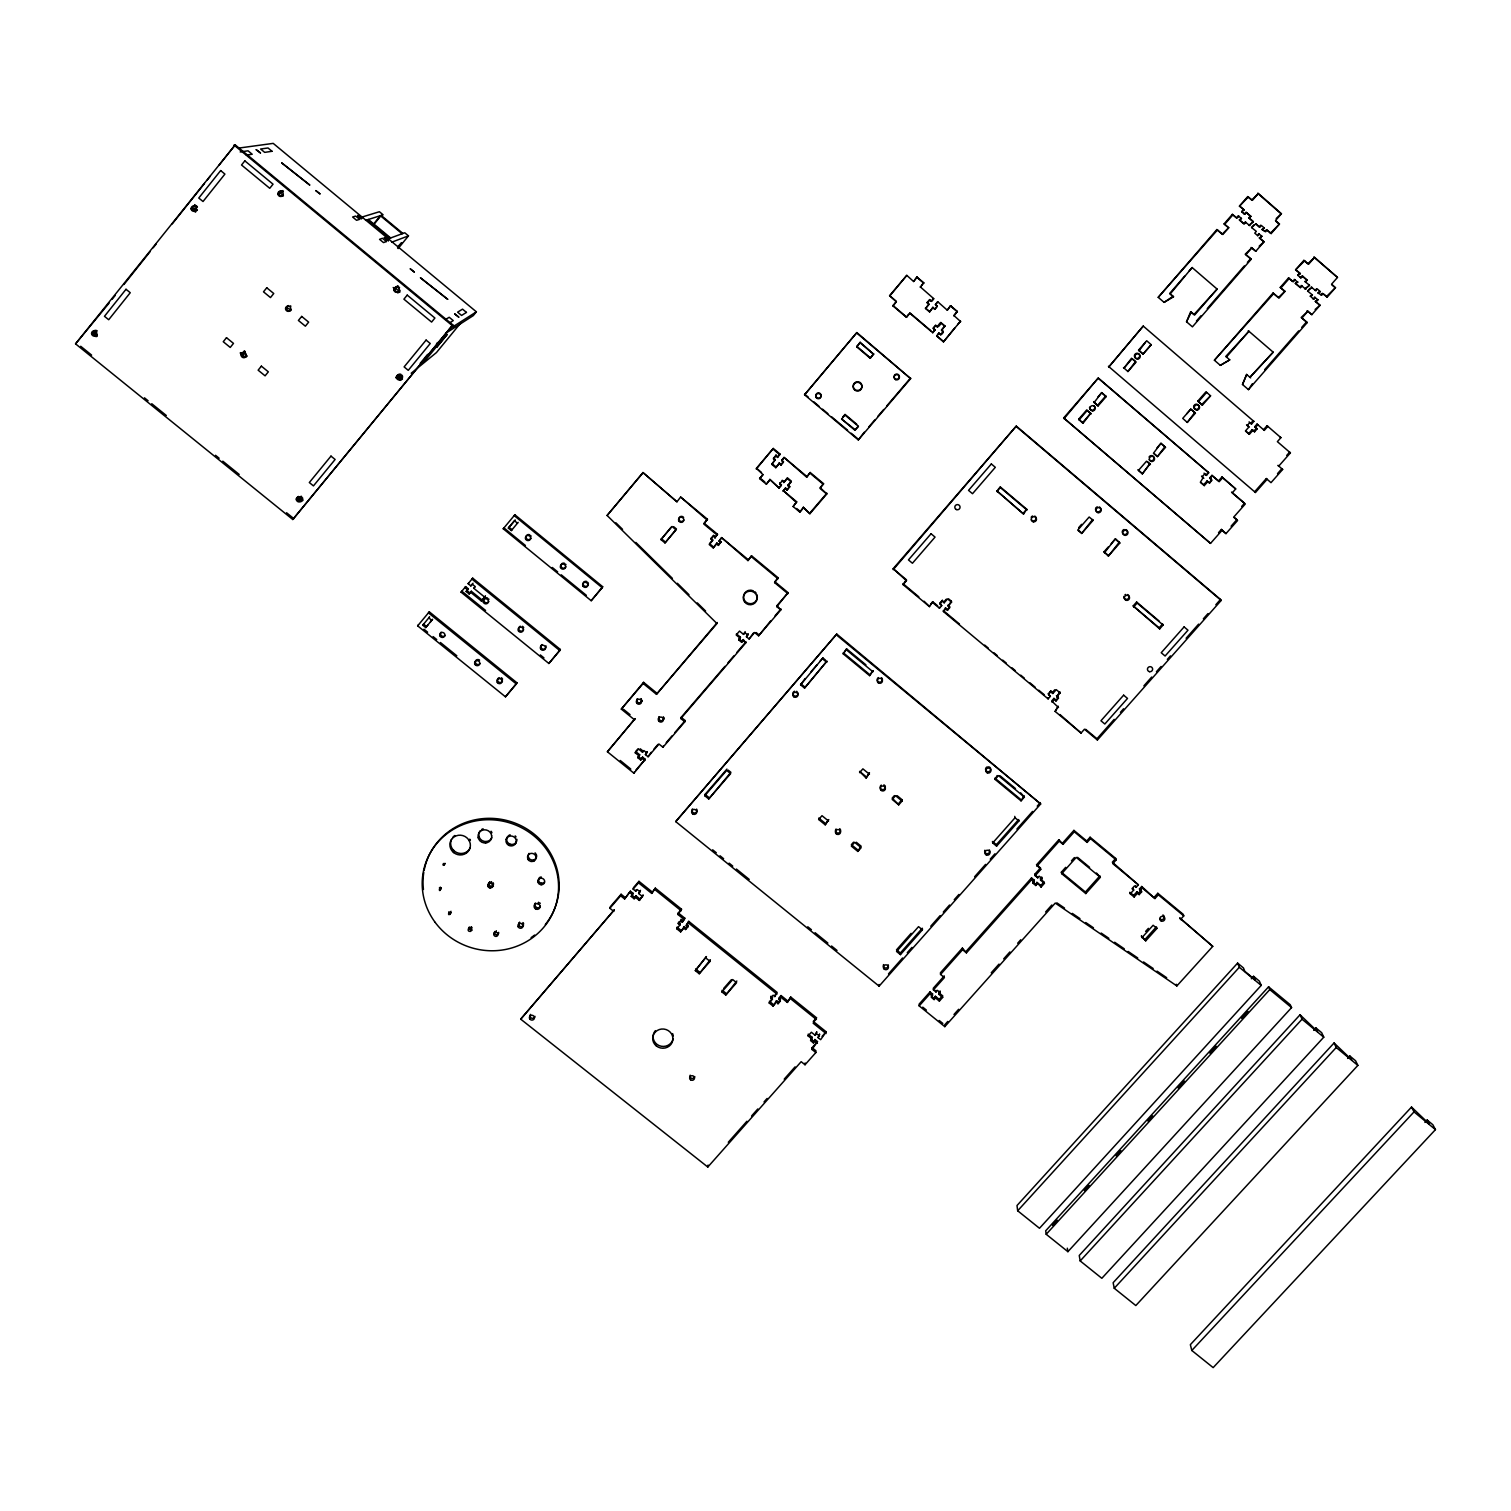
<?xml version="1.0" encoding="UTF-8"?>
<svg xmlns="http://www.w3.org/2000/svg" width="1511" height="1511" viewBox="0 0 1511 1511"><rect width="100%" height="100%" fill="white"/><g stroke="black" fill="none" stroke-linecap="round" stroke-linejoin="round"><path stroke-width="1.5" d="M866.105 778.033L869.429 772.914L866.105 778.033L859.57 771.365L866.105 776.73M857.851 851.43L861.157 847.671L854.659 842.345L851.354 846.122L857.851 851.43L860.08 847.482M488.752 883.01C487.109 889.62 498.989 883.236 490.017 887.977C483.879 885.692 494.324 878.231 488.072 884.502M490.131 883.104L492.473 884.162L492.737 886.598M858.305 439.928L910.642 378.619L856.85 332.571L804.551 394.787L858.305 439.928L864.292 432.222M858.399 426.329L855.018 429.634L841.589 419.038L854.999 430.314L858.399 426.329L844.989 415.053L841.589 419.038M856.737 346.869L860.175 342.298L873.622 354.216L870.204 358.258L856.737 346.869L860.175 342.298M869.599 675.644L872.942 670.657L869.599 675.644L843.214 653.829L846.613 648.861L865.916 664.84M843.214 653.829L846.613 648.861M804.551 394.787L856.85 332.571M818.074 1037.623L819.566 1034.261L818.074 1037.623L820.643 1039.681L826.158 1031.805L813.277 1021.455L816.526 1017.791L790.744 997.052L787.344 1002.435L780.866 997.222L781.036 995.541L787.495 1000.735M520.709 1019.151L614.297 909.868L520.709 1019.151L707.809 1167.04L801.17 1061.685L805.023 1064.764L815.846 1052.563L815.94 1050.768L812.087 1047.69L817.489 1041.589L814.92 1039.511L813.409 1042.873L810.576 1040.607L812.087 1037.245L808.234 1034.147L808.121 1035.904L811.993 1039.02M815.241 1035.337L816.733 1031.994L815.241 1035.337L811.369 1032.24L808.121 1035.904M825.233 824.817L828.614 819.642L825.233 824.817L818.698 819.491L818.792 818.093L825.327 823.419M815.846 1052.563L811.993 1049.465L817.489 1041.589M813.409 1042.873L814.92 1039.511M826.083 1033.562L813.182 1023.211L816.526 1017.791M675.719 821.606L836.754 634.072L1040.682 803.965L879.1 986.154L675.719 821.606L836.754 634.072M811.993 1049.465L812.087 1047.69M805.023 1064.764L805.136 1062.97M804.551 688.072L826.857 661.232L804.551 688.072L800.584 684.823L805.155 678.515M800.584 684.823L822.909 657.965L825.535 660.156M787.344 1002.435L790.744 997.052M778.165 1002.039L776.484 1000.698L777.995 1003.757L780.545 999.338M809.896 513.74L803.342 507.337L809.896 513.74L826.763 494.003L820.171 487.6L823.552 483.652L810.179 472.49L806.685 477.212L784.039 457.417L806.798 476.437M777.995 1003.757L780.375 1001.037L778.864 997.997L781.036 995.541M776.314 1002.397L773.065 1006.08L769.175 1002.964L772.423 999.281L770.742 997.921L773.122 995.22L774.822 996.561L777.145 992.425L688.752 921.351L686.258 925.412L687.958 926.772L685.578 929.511L683.879 928.151L684.219 926.564L685.918 927.943L685.578 929.511M774.822 996.561L774.992 994.88M773.065 1006.08L776.484 1000.698M772.423 999.281L770.931 996.221L770.742 997.921M826.763 494.003L820.076 488.412L823.552 483.652M769.175 1002.964L772.612 997.581M806.685 477.212L810.179 472.49M707.809 1167.04L708.092 1165.057M785.531 487.977L787.118 490.244L785.531 487.977L783.284 490.622L796.656 501.765L793.143 506.544L799.848 512.116L803.342 507.337M746.434 636.773L748.096 634.034L746.434 636.773L749.097 638.964L754.631 632.505L758.598 635.791L780.79 609.934L776.805 606.648L788.081 592.671L774.822 581.697L778.146 577.806L751.534 555.765L747.983 560.6L721.521 537.576L748.209 559.674M726.054 993.331L722.164 990.215L721.88 991.896L725.79 995.012L736.839 981.017M439.474 887.599L439.814 888.959M445.046 863.536C440.532 863.518 445.499 866.955 443.573 863.48M440.098 888.808C439.097 892.151 438.7 888.544 441.25 887.675M780.79 609.934L776.975 605.628L788.081 592.671M471.451 930.379C471.413 925.336 465.048 931.192 470.223 931.475C475.663 927.943 467.315 931.588 469.373 927.093M793.143 506.544L796.656 501.765M776.805 606.648L776.975 605.628M787.93 593.672L774.633 582.66L778.146 577.806M699.234 973.745L710.038 961.374L710.321 959.749L699.234 973.745L695.324 970.61L706.411 956.614L695.324 970.61M774.633 582.66L774.822 581.697M787.118 490.244L789.724 486.542L787.986 485.088L791.348 481.14L787.344 477.778L783.812 482.519L782.226 480.29L783.982 481.745M789.592 487.335L787.986 485.088M758.598 635.791L770.629 620.964M796.524 502.596L783.284 490.622M781.338 485.428L779.77 483.18L781.338 485.428L779.09 488.072L769.892 479.459L779.09 488.072M749.097 638.964L753.46 633.071M686.258 925.412L688.752 921.351M687.958 926.772L688.298 925.204L685.918 927.943M645.424 754.593L647.256 751.666L645.424 754.593L648.087 756.747L658.985 744.035L662.951 747.265L684.823 721.786L680.838 718.537L745.773 642.836L743.336 639.587L741.674 642.326L738.747 639.927L740.428 637.189L736.443 633.902M780.904 465.18L779.317 462.97L780.904 465.18L783.378 462.272L781.791 460.062L784.039 457.417M682.33 922.258L682.67 920.69L680.97 919.33L680.63 920.898L682.33 922.258L684.823 918.197L678.288 912.946L681.537 909.225L655.321 888.147L651.694 893.398L638.53 882.821L638.945 881.329L652.091 891.887M726.923 769.099L705.07 794.408L704.768 795.749L708.735 798.96L730.89 772.31L728.245 770.176M741.674 642.326L743.336 639.587M680.97 930.285L677.06 927.15L676.701 928.717L680.63 931.871L684.219 926.564M679.95 924.996L680.29 923.429L678.59 922.05L678.25 923.618L679.95 924.996L676.701 928.717M738.747 639.927L740.201 638.246L736.197 634.96L739.521 631.088L743.506 634.374L745.169 631.636M783.378 462.272L781.791 460.062M684.502 919.765L677.948 914.495L681.537 909.225M677.948 914.495L678.288 912.946M740.201 638.246L740.428 637.189M777.598 457.436L776.012 455.245L777.598 457.436L780.016 454.055L773.292 448.446L756.463 468.278L762.979 474.643L759.617 478.609L766.341 484.2L769.703 480.234M776.012 455.245L773.556 458.154L775.294 459.608L771.743 464.33L775.785 467.692L779.317 462.97M771.743 464.33L775.294 459.608M747.983 560.6L751.534 555.765M775.124 460.345L773.556 458.154M766.341 484.2L769.892 479.459M756.255 469.033L773.292 448.446M762.979 474.643L759.617 478.609M651.694 893.398L655.321 888.147M639.361 900.424L643.025 895.173L639.361 900.424L635.413 897.27L635.848 895.74L639.776 898.894M642.609 896.684L638.662 893.511L640.475 890.376M684.823 721.786L685.163 720.577L681.178 717.328L724.902 666.37M625.044 897.421L621.097 894.248L620.643 895.777L624.61 898.951L630.427 891.188L633.052 893.303L631.22 896.439L634.129 898.762L635.848 895.74M638.945 881.329L633.562 887.561L633.128 889.072L635.772 891.188L636.188 889.677M631.22 896.439L633.052 893.303M680.838 718.537L681.178 717.328M624.61 898.951L630.427 891.188M662.951 747.265L663.329 746M613.825 911.416L609.877 908.262L610.35 906.713L621.097 894.248M718.329 545.395L721.049 541.618L718.329 545.395L716.856 543.053L718.594 544.489M720.766 542.525L719.028 541.089L721.521 537.576M648.087 756.747L651.203 752.289M607.403 751.76L635.054 718.688L607.403 751.76L633.94 773.235L645.216 759.277L642.572 757.124L640.74 760.052L637.831 757.691L639.663 754.763L635.697 751.553L637.869 749.003M713.551 535.423L715.005 537.765L713.551 535.423L711.114 538.313L712.569 540.636L709.226 544.564L713.249 547.889L716.856 543.053M715.005 537.765L717.517 534.252L704.126 523.184L707.469 519.255L680.63 497.043L676.947 501.803L642.987 472.565L676.947 501.803M640.74 760.052L642.572 757.124M637.831 757.691L639.247 756.048L635.262 752.818L638.53 749.003L642.515 752.232L642.93 750.967L640.286 748.814M639.247 756.048L639.663 754.763M712.569 540.636L711.114 538.313M633.94 773.235L634.356 771.932M656.869 693.171L643.573 682.33L643.157 683.482L656.473 694.323L717.253 622.494M635.262 752.818L635.697 751.553M717.234 535.14L703.824 524.053L707.469 519.255M534.46 905.108L534.214 905.807A2.984 2.852 13.8 0 0 535.121 908.545L535.763 908.999A2.984 2.852 13.8 0 0 539.767 907.828L540.031 907.148A2.984 2.852 13.8 0 0 538.483 903.956L537.746 903.691A2.984 2.852 13.8 0 0 534.46 905.108L535.026 903.729M634.62 719.916L621.304 709.093L643.573 682.33M535.574 908.866L536.178 907.318M537.954 903.767L538.558 902.237M541.165 884.709L541.769 883.217M522.353 924.165L522.995 922.598A2.55 2.436 14 0 1 523.618 923.731M540.466 878.288L541.07 876.796M518.273 926.942L518.915 925.355M537.859 881.744L538.464 880.252M519.029 923.825L519.652 922.258M1260.098 238.266L1261.874 236.226L1259.362 237.926L1264.084 241.741L1255.811 251.26L1251.826 247.804L1245.914 254.604L1251.221 259.212L1192.425 326.848L1186.532 321.786L1190.668 311.7L1194.597 315.043L1217.129 289.092L1192.122 267.541L1189.119 271.017M1191.291 312.173L1186.532 321.786M1242.495 384.493L1246.651 374.482L1242.495 384.493L1248.445 389.63L1307.223 322.561L1301.972 317.99L1307.884 311.247L1311.831 314.666L1320.104 305.222L1315.307 301.331L1317.932 299.764L1316.157 301.784M533.78 861.1L534.403 859.627M671.035 527.282L660.968 539.597L664.991 542.921L676.437 528.963L673.755 526.753M528.302 859.816L528.926 858.361M497.931 933.949L498.611 932.363M495.665 932.344A2.134 2.021 14.6 0 1 497.837 935.233A2.134 2.021 14.6 0 1 494.173 935.536A2.134 2.021 14.6 0 1 495.665 932.344L496.345 930.757M528.85 854.452L529.058 853.375A4.269 4.099 15.1 0 0 533.912 859.872L534.875 859.381A4.269 4.099 15.1 0 0 536.348 854.622M493.795 934.27L494.475 932.684M680.63 497.043L707.167 520.105M515.459 843.61L516.12 842.175M491.906 887.58L492.605 886.069M492.945 885.352L493.625 883.841M490.678 887.996L491.377 886.504M492.473 884.162L493.153 882.651M470.488 928.415L471.224 926.847M489.375 887.788L490.055 886.277M491.434 883.331L491.491 881.631M509.056 845.404L509.717 843.969M487.864 885.767L488.563 884.256M488.903 883.538L489.583 882.027M468.353 929.001L469.09 927.414M488.336 886.957L489.035 885.446M506.242 839.455L506.903 838.038M450.089 914.438C449.334 908.47 446.633 918.688 451.052 912.644M485.617 842.987L486.315 841.551M450.221 912.833L450.977 911.284M478.288 837.793L479.006 836.376M602.19 587.703L602.681 586.721L514.873 514.779L503.239 528.774L591.198 600.717L602.19 587.703L514.212 515.629L514.873 514.779M466.2 853.186L466.937 851.732M469.052 840.569L469.77 839.153L470.412 840.286M591.198 600.717L602.681 586.721M439.814 890.602L440.589 889.091M440.57 889.563L441.363 888.052M439.588 888.657L440.362 887.146M485.56 610.444L461.818 591.179L461.063 592.161L548.871 663.48L559.788 650.58L560.354 649.484L472.697 578.165L468.146 583.699L470.846 585.909L473.019 583.227M452.79 851.656L453.546 850.202M444.328 864.915L445.103 863.442M443.309 865.35L444.083 863.876M548.871 663.48L560.354 649.484M516.328 683.973L516.97 682.821L429.294 611.823L417.64 625.837L505.467 696.817L516.328 683.973L428.463 612.862L429.294 611.823M505.467 696.817L516.97 682.821M656.473 694.323L716.97 623.552L607.101 515.478L642.987 472.565M481.423 601.057L485.409 596.146L481.423 601.057L470.582 592.236L471.319 591.254L482.141 600.056M469.166 593.936L469.902 592.935L466.918 590.518L466.181 591.5L469.166 593.936L471.319 591.254M484.691 597.147L473.85 588.327L474.567 587.345M468.334 588.818L467.579 589.8L464.878 587.609L465.634 586.627L468.334 588.818L466.181 591.5M470.846 585.909L471.602 584.927M509.037 527.245L508.357 528.113L511.36 530.569L512.021 529.681L509.037 527.245L515.175 519.897M468.146 583.699L468.882 582.717M472.697 578.165L471.961 579.129L559.788 650.58M425.724 627.594L426.555 626.536L423.571 624.119L422.74 625.176L425.724 627.594L432.599 619.283L431.787 620.322L428.803 617.905L429.615 616.885L422.74 625.176M427.141 625.894L427.953 624.855M430.389 622.022L431.202 620.964M503.239 528.774L503.918 527.906L525.412 545.49M75.55 343.847L235.206 144.886L452.828 324.903L292.775 519.501L75.55 343.847L109.264 302.899M112.192 299.216L115.119 295.552M123.921 284.521L150.269 251.449M153.197 247.766L156.124 244.102M172.235 223.892L204.457 183.473M207.385 179.79L210.312 176.126M219.095 165.096L235.206 144.886M92.643 334.328L95.495 332.08M191.746 210.086L194.428 208.027L197.242 210.331M417.64 625.837L418.471 624.78M278.666 193.71L280.857 190.972M281.688 190.802L279.497 193.521L282.803 190.556M244.442 350.816L241.193 354.839L244.159 351.799M241.042 352.592L242.855 354.065L245.009 351.402M286.297 308.244L288.488 305.562M372.631 225.233L380.356 215.695L402.115 233.752M373.481 224.95L379.96 216.961M398.111 246.369L401.699 242.648L397.544 247.747M398.13 248.578L408.48 235.867L404.759 232.77L385.891 239.72M395.92 286.863L393.71 289.564L396.505 286.58M393.181 287.487L394.975 288.96L397.166 286.278M394.975 288.96L398.054 285.843M397.865 293.002L400.075 290.301M296.458 499.404L298.932 496.892L303.031 500.217L301.973 501.048L297.856 497.705M396.052 377.92L398.356 375.597L402.474 378.978L401.586 379.582L397.469 376.201M427.632 354.348L420.171 363.433L425.989 359.524L442.156 339.805L436.547 343.469M292.775 519.501L452.828 324.903M460.798 322.882L436.415 352.592L411.219 373.217M238.795 148.078L273.208 143.375L476.381 311.833L473.283 315.61L446.217 332.968M454.754 325.639L453.923 326.622M508.357 528.113L514.514 520.766L517.499 523.203M511.36 530.569L518.16 522.353M461.063 592.161L465.634 586.627M473.85 588.327L475.266 586.627L472.263 584.209M607.101 515.478L642.553 473.34M660.968 539.597L672.055 526.508L676.078 529.851L664.991 542.921M937.424 326.565C945.017 315.365 938.539 331.683 935.668 325.092L933.156 328.038L935.026 330.04L932.721 332.722L909.868 313.287L906.43 317.329L892.944 305.883L896.382 301.822L889.601 295.646L906.789 275.361L913.607 281.518L916.969 277.042L913.607 281.518M889.639 296.099L906.789 275.361M892.944 305.883L896.325 301.369L889.601 295.646M773.368 458.891L775.842 455.982M921.408 285.485L923.693 282.784L916.969 277.042M920.35 287.26L923.693 282.784M777.768 456.7L780.016 454.055M710.812 539.2L713.268 536.311M712.852 539.748L709.528 543.658L713.532 546.982M715.289 536.877L717.517 534.252M775.785 467.692L779.147 463.726M781.621 460.798L783.869 458.154M870.204 358.258L873.622 353.668M781.055 464.425L783.529 461.516M906.43 317.329L908.64 314.156M713.249 547.889L716.573 543.96M719.028 541.089L721.257 538.464M929.586 311.908L932.91 307.394L929.586 311.908L925.544 308.49L929.001 304.429L927.131 302.483L929.662 299.518C931.928 304.863 936.178 293.984 931.399 300.991M927.244 302.937L929.775 299.971L931.531 301.445M925.544 308.49L928.887 303.975L927.131 302.483M779.6 483.973L782.075 481.065M779.26 487.279L781.508 484.634M783.812 482.519L787.193 478.571L791.216 481.915L787.835 485.881M933.043 307.866L934.78 309.358L937.311 306.374L935.441 304.429L937.727 301.728L947.284 310.208L950.57 305.694L947.284 310.208M935.555 304.901L937.727 301.728M842.76 417.036L845.027 414.373L856.737 424.232M934.78 309.358L937.179 305.921L935.441 304.429M783.114 491.415L785.361 488.79M787.269 489.432L789.724 486.542M935.026 330.04L933.269 328.548L935.8 325.583L937.538 327.075M934.893 329.53L932.721 332.722M957.653 324.525L960.524 321.163L943.468 341.864L936.744 336.141L938.917 332.949C940.465 337.444 945.773 331.23 941.429 329.984L944.885 325.96L940.862 322.523M950.57 305.694L957.275 311.417L953.838 315.459L960.713 321.654M936.744 336.141L938.917 332.949M943.317 331.986L941.58 330.493L944.885 325.96M953.989 315.931L957.275 311.417M621.304 709.093L643.157 683.482M940.654 334.422L943.185 331.476M868.768 426.99L874.737 419.982M877.721 416.488L883.689 409.5M886.674 406.006L910.547 378.014M943.468 341.864L954.801 327.887M799.848 512.116L803.21 508.168M810.009 512.89L826.857 493.19M642.515 752.232L643.932 750.57L646.84 752.95M743.506 634.374L744.942 632.693L747.869 635.111M635.715 770.346L645.216 759.277M653.923 749.135L658.003 744.375M727.905 662.857L733.93 655.831M736.952 652.299L746 641.759M666.238 742.619L672.055 735.838M674.964 732.438L685.163 720.577M775.049 615.789L780.96 608.914M930.493 604.324L932.74 601.737L929.492 606.629L903.068 584.606L906.449 580.696L893.171 568.703L1016.28 426.083L1220.51 599.451L1221.171 600.453L1097.402 740.012L1084.464 729.209L1081.064 733.043L1055.131 711.417L1058.172 706.374L1055.131 711.417M893.209 569.666L1016.28 426.083M811.067 671.677L816.979 664.821M819.944 661.402L822.909 657.965M704.768 795.749L726.678 770.402L730.625 773.632L708.735 798.96M609.877 908.262L620.643 895.777M633.128 889.072L638.53 882.821M635.772 891.188L637.17 889.563L640.06 891.887L638.662 893.511M903.068 584.606L906.373 579.733L893.171 568.703M634.129 898.762L635.413 897.27M1192.122 267.541L1170.213 293.946L1173.537 296.817L1164.093 302.37L1158.219 297.346L1216.865 229.559L1222.852 234.507L1228.745 227.689L1224.08 223.911L1232.353 214.354L1237.037 218.132L1238.812 216.073L1236.319 217.83L1232.353 214.354M1217.526 229.88L1158.219 297.346M1243.421 209.651L1241.645 211.691L1244.139 209.935L1239.436 206.176L1247.708 196.6L1252.43 200.34L1258.361 193.502L1281.441 213.712L1275.511 220.53L1279.477 224.006L1271.185 233.563L1266.445 229.766L1265.009 231.429L1262.025 229.502L1264.329 228.048L1262.025 229.502M1224.76 224.214L1233.052 214.656M1239.436 206.176L1248.445 196.864M998.053 489.583L1000.32 486.958L1026.706 509.226L1023.57 514.023L996.901 490.905L1023.57 514.023M997.147 491.717L1000.32 486.958M1184.624 276.211L1169.646 293.512L1173.537 296.817M1216.865 229.559L1222.172 234.186L1228.745 227.689M1258.361 193.502L1251.694 200.075L1247.708 196.6M1218.527 532.684L1221.417 529.417L1222.078 530.304L1210.519 543.393L1063.668 417.961L1098.27 378.014L1208.706 472.754L1206.382 475.398L1204.683 473.944L1202.133 476.853M1143.241 326.074L1108.866 366.871L1143.241 326.074L1253.847 421.38L1251.524 424.043L1249.087 421.89M1064.046 418.641L1098.27 378.014M1241.645 211.691L1244.29 214.014L1246.556 212.522L1250.938 216.356L1248.672 217.83L1250.938 216.356M1241.456 218.396L1239.927 220.172L1244.308 223.987L1245.838 222.23L1243.591 223.685L1239.209 219.869L1241.456 218.396L1238.095 215.79M1244.29 214.014L1246.556 212.522M1078.684 419.208L1086.749 409.915L1090.696 413.296L1083.047 423.269L1078.684 419.208L1083.047 423.269M1097.704 397.261L1101.746 392.596L1106.165 396.619L1098.063 405.949L1093.662 401.926L1098.063 405.949M1123.466 367.551L1127.924 371.536L1136.064 362.149L1132.079 358.749L1123.957 368.117L1131.588 358.183M1143.034 354.103L1151.193 344.697L1143.034 354.103L1138.557 350.136L1145.338 342.317M1079.081 419.888L1087.146 410.558L1091.131 413.957M1094.096 402.568L1101.746 392.596M1139.067 350.684L1146.698 340.749L1151.193 344.697M1253.374 221.607L1249.087 225.385L1253.374 221.607L1249.389 218.132M1082.631 422.589L1090.696 413.296M1097.628 405.307L1105.712 395.995M1132.91 359.316L1135.554 361.582L1127.924 371.536M1257.7 235.678L1259.23 233.903L1257.7 235.678L1254.772 233.147L1256.321 231.372L1251.599 227.575L1253.979 224.856M1264.329 228.048L1261.402 225.498L1259.872 227.273L1255.887 223.798L1251.599 227.575M1255.887 223.798L1259.116 226.952L1260.665 225.196M932.873 602.738L939.464 608.234L941.712 605.647L939.861 603.21L942.335 600.358L944.186 602.795L947.567 598.885L951.533 602.19L948.134 606.081L949.852 607.516L947.378 610.368L945.508 607.932L943.412 611.539L1048.124 698.894L1050.372 696.325L1048.351 693.738L1050.825 690.924L1052.865 693.511L1056.246 689.658L1060.155 692.926L1056.756 696.76L1058.456 698.176L1055.962 700.991L1053.941 698.403L1051.675 700.972L1058.512 707.564M939.993 604.211L942.335 600.358M1251.826 247.804L1245.196 254.245L1251.221 259.212M1276.209 218.528L1281.441 213.712M944.054 601.775L946.302 599.187M1190.668 311.7L1193.973 314.552L1217.129 289.092M1265.009 231.429L1267.219 230.088L1271.185 233.563M1023.287 513.173L1026.706 509.226M1259.192 246.142L1264.084 241.741M1270.411 233.242L1279.477 224.006M948.134 606.081L951.363 601.189L948.738 598.979M943.412 611.539L945.659 608.933M1196.448 321.031L1201.075 315.686M1207.251 308.584L1244.308 265.936M1247.406 262.385L1250.485 258.834M947.378 610.368L949.701 606.497L948.001 605.08M678.25 923.618L680.63 920.898M682.67 920.69L684.823 918.197M680.63 931.871L683.879 928.151M1226.46 357.012L1248.974 331.211L1225.78 356.445L1229.746 359.845L1220.321 365.36L1214.41 360.241L1273.036 293.04L1279.08 298.064L1284.992 291.302L1280.251 287.43L1288.505 277.967L1293.265 281.82L1295.04 279.799L1292.453 281.405L1288.505 277.967M1273.811 293.474L1214.41 360.241M1299.536 273.283L1297.76 275.323L1300.367 273.699L1295.588 269.846L1303.861 260.364L1308.658 264.198L1314.589 257.399L1337.481 277.438L1331.55 284.2L1335.497 287.657L1327.206 297.119L1323.712 294.381M1281.026 287.864L1289.299 278.383M1295.588 269.846L1304.692 260.742M818.698 819.491L822.003 815.694L828.538 821.04M859.57 772.669L862.894 768.853L869.429 774.236M1273.036 293.04L1278.306 297.61L1284.992 291.302M1314.589 257.399L1307.808 263.802L1303.861 260.364M1078.741 527.603L1081.593 524.336M1295.324 283.426L1297.666 282.085L1295.324 283.426L1300.48 287.638L1302.01 285.881L1299.649 287.203M1302.765 276.267L1300.385 277.608L1302.765 276.267L1307.109 280.064L1305.561 281.82L1307.109 280.064M1081.649 533.459L1092.68 519.482L1093.095 520.332L1081.649 533.459L1077.702 530.115L1089.167 517.008L1093.095 520.332M1156.954 447.898L1160.996 443.271L1165.491 447.35L1157.388 456.624L1153.441 453.262L1160.996 443.271M1186.796 413.731L1190.857 409.084L1195.409 413.126L1187.268 422.438L1182.735 418.377L1190.857 409.084M1197.826 401.095L1205.986 391.783L1210.557 395.806L1202.397 405.137L1197.826 401.095L1202.397 405.137M1198.45 401.737L1206.609 392.407M1149.909 463.82L1142.354 473.831L1149.909 463.82L1147.283 461.573M1157.388 456.624L1164.924 446.633M1194.804 412.465L1187.268 422.438M1201.774 404.495L1210.557 395.806M1309.508 285.258L1305.126 288.884L1309.508 285.258L1304.73 281.405M1313.758 299.235L1312.927 298.781L1315.307 297.459L1313.758 299.235L1310.868 296.704L1312.417 294.947L1307.619 291.075L1309.999 288.374M1310.037 296.25L1312.417 294.947M1316.648 288.695L1315.118 290.452L1317.498 289.13L1320.387 291.661L1318.857 293.417L1318.008 292.964L1319.537 291.226M1307.884 311.247L1301.16 317.499L1307.223 322.561M1322.389 293.247L1320.954 294.872L1323.258 293.682L1327.206 297.119M1273.187 352.176L1249.937 377.316L1273.187 352.176L1248.256 330.701M1315.118 309.472L1320.104 305.222M1326.337 296.666L1335.497 287.657M1111.171 543.677L1115.458 538.766L1119.84 542.997L1108.375 556.067L1104.012 551.836L1108.3 546.944M1104.447 552.743L1115.458 538.766M1252.373 383.718L1248.445 389.63M1264.707 369.628L1298.686 330.871M1301.764 327.339L1306.392 322.07M723.693 988.44L731.4 979.657M721.88 991.896L732.703 979.562L736.594 982.698L725.79 995.012M853.583 842.175L851.373 844.687L857.87 849.994M894.399 795.598L892.189 798.129L898.743 804.834L892.227 799.47L895.551 795.693L902.067 801.038L898.743 804.834M1108.375 556.067L1119.368 542.09M898.686 803.455L902.01 799.678L897.137 795.674M1249.805 422.57L1247.236 425.498L1248.955 426.971L1245.442 430.956L1249.37 434.318L1252.865 430.333L1252.147 429.653L1248.653 433.619L1249.37 434.318M1206.382 475.398L1208.063 471.999M1203.209 477.533L1200.357 482.273L1204.286 485.617L1207.761 481.669L1207.119 480.876L1203.644 484.823L1204.286 485.617M1207.119 480.876L1209.461 483.123L1212.011 480.215L1209.669 477.986L1211.992 475.342L1218.508 480.932L1221.983 476.966L1235.696 488.941L1232.22 492.888L1245.253 504.032L1233.656 517.178L1237.566 520.521L1225.969 533.629L1222.078 530.304M1257.039 424.081L1257.775 424.761L1255.433 427.424L1254.716 426.725L1257.039 424.081L1264.31 430.389L1267.823 426.404L1267.068 425.724L1263.574 429.691L1264.31 430.389M1210.311 478.76L1211.992 475.342M1209.669 477.986L1211.369 479.421L1209.461 483.123M1254.564 431.806L1253.847 431.107L1256.415 428.199L1257.133 428.878L1254.564 431.806L1252.865 430.333M1221.983 476.966L1222.645 477.759L1219.169 481.707L1212.634 476.116M778.694 999.696L780.866 997.222M1050.372 696.325L1048.691 694.909L1050.825 690.924M1052.525 692.34L1054.772 689.771M1280.1 436.962L1280.894 437.661L1277.381 441.646L1290.413 452.884L1278.74 466.106L1277.966 465.35L1282.65 469.468L1270.997 482.67L1266.331 478.534L1254.716 491.698L1255.433 492.492L1267.087 479.308L1266.331 478.534M1159.674 628.897L1159.145 627.839L1162.563 623.967L1163.111 625.006L1159.674 628.897L1133.174 605.93L1136.612 602.039L1159.107 621.04M1133.684 606.95L1137.103 603.04L1136.612 602.039M1056.756 696.76L1059.797 691.755L1060.155 692.926M1052.015 702.143L1054.281 699.593M1055.962 700.991L1058.097 697.005L1056.416 695.589M1020.662 792.859L1024.382 797.071L1021.039 800.849L995.126 779.43L997.109 775.577M995.126 779.43L998.469 775.615L1024.382 797.071M1241.645 506.487L1244.554 503.22L1231.541 492.076M1286.711 455.434L1289.62 452.148L1290.413 452.884M1231.087 526.206L1236.867 519.652L1234.26 517.442M1277.513 473.642L1281.876 468.693L1282.65 469.468M1021.039 800.849L1024.099 795.711M812.087 1037.245L810.689 1038.831L813.522 1041.098M911.133 933.345L896.514 949.852L900.367 952.988L900.424 954.612L896.552 951.477L918.537 926.659L922.409 929.813L900.424 954.612M996.599 846.122L996.353 844.687L1018.622 819.566L1018.905 820.964L996.599 846.122L992.708 842.93L1015.033 817.753L1014.75 816.374M728.283 1142.259L746.925 1121.238M751.59 1115.968L757.804 1108.961M764.018 1101.953L767.116 1098.44M784.209 1079.156L795.069 1066.879M822.097 1036.395L826.158 1031.805M900.367 952.988L922.314 928.245L922.409 929.813M888.487 973.896L902.577 957.993M907.261 952.704L911.964 947.397M930.757 926.205L940.144 915.609M943.28 912.077L949.55 905.013M954.234 899.725L958.937 894.436M974.595 876.777L985.569 864.405M990.253 859.117L994.956 853.809M1016.884 829.086L1032.542 811.445M1037.226 806.137L1040.361 802.605M1097.402 740.012L1096.986 738.766L1114.174 719.368M1120.444 712.304L1123.561 708.772M1143.884 685.862L1151.703 677.041M1156.406 671.753L1161.09 666.464M1167.342 659.4L1170.477 655.868M1186.116 638.246L1198.62 624.137M1203.323 618.849L1208.007 613.56M1215.826 604.74L1220.51 599.451M966.247 951.231L1031.522 877.948L1031.824 879.44L966.436 952.855L962.394 948.096L940.428 972.782L940.56 974.444L944.413 977.579L933.42 989.894L935.989 991.99L937.424 990.385L940.239 992.67L938.822 994.276L942.656 997.392L939.37 1001.094L935.517 997.978L935.403 996.278L939.238 999.394L939.37 1001.094M1037.226 883.897L1035.772 885.522L1036.905 882.386L1041.079 887.07L1044.422 883.312L1040.55 880.139L1042.004 878.514L1039.171 876.191L1037.736 877.815L1035.167 875.7L1040.739 869.448L1036.565 864.783L1058.871 839.738L1063.083 844.347L1074.283 831.787L1073.905 830.37L1062.724 842.93M940.56 974.444L962.564 949.72L962.394 948.096M1036.867 866.256L1059.211 841.155L1058.871 839.738M935.517 997.978L934.1 999.564L931.286 997.279L932.589 993.992L930.02 991.915L919.085 1004.192L919.179 1005.892L944.809 1026.649L1055.264 903.068L1176.861 985.946L1212.747 946.377L1179.845 918.065L1212.747 946.377M944.262 975.917L933.307 988.213L933.42 989.894M1035.167 875.7L1034.846 874.208L1040.418 867.956L1036.565 864.783M919.179 1005.892L930.134 993.596L930.02 991.915M932.589 993.992L931.154 995.579L934.1 999.564M1035.772 885.522L1032.938 883.198L1034.091 880.063L1031.522 877.948M1032.938 883.198L1034.091 880.063M933.987 997.864L935.403 996.278M938.822 994.276L940.106 990.989L940.239 992.67M1040.55 880.139L1041.683 877.022L1042.004 878.514M939.238 999.394L942.524 995.711L938.69 992.595M1041.079 887.07L1040.758 885.559L1044.101 881.82L1044.422 883.312M1090.092 837.226L1090.508 838.643L1087.146 842.42L1086.73 840.985L1090.092 837.226L1115.704 858.437L1116.157 859.891L1112.795 863.65L1138.369 884.823L1136.14 887.335L1134.478 885.956L1132.003 888.695L1133.666 890.073L1130.304 893.813L1134.138 896.986L1137.5 893.247L1137.009 891.717L1133.647 895.456L1134.138 896.986M1096.476 872.999L1100.348 877.324L1085.805 893.568L1061.704 873.679L1061.345 872.206L1065.689 867.333M1071.488 860.817L1074.397 857.568M1061.704 873.679L1076.229 857.398L1100.348 877.324M947.775 1021.436L944.677 1024.911L944.809 1026.649M953.989 1014.485L958.654 1009.272M991.254 972.782L999.017 964.094M1003.682 958.881L1009.896 951.93M1017.658 943.242L1020.756 939.766M1045.612 911.964L1051.826 905.013M1085.805 893.568L1085.408 892.038L1099.914 875.832M1115.704 858.437L1112.342 862.195L1138.369 884.823M1137.5 893.247L1139.162 894.606L1141.617 891.868L1139.464 888.978L1141.712 886.485L1154.952 898.554L1158.333 894.814L1157.804 893.284L1154.442 897.024M1139.955 890.489L1142.203 887.996L1141.712 886.485M1139.162 894.606L1138.652 893.095L1141.126 890.357L1139.464 888.978M1145.621 931.437L1148.417 928.34M1141.919 937.67L1153.12 925.261L1156.935 928.415L1145.735 940.824L1141.428 936.083L1145.735 940.824M1145.225 939.219L1156.406 926.829L1156.935 928.415M1180.412 919.613L1183.774 915.893L1183.207 914.325L1157.804 893.284M1253.582 976.314L1255.037 979.77L1244.856 971.346L1243.44 967.928L1237.603 963.093L1016.997 1205.532L1017.677 1210.783L1039.492 1228.273L1261.213 985.399L1259.381 981.13L1253.582 976.314L1251.335 978.769M1017.677 1210.783L1239.322 967.286L1237.603 963.093M1268.579 986.815L1045.688 1230.804L1046.198 1234.279L1067.899 1251.675L1291.565 1007.61L1290.281 1004.777L1268.579 986.815L1269.788 989.592L1291.565 1007.61M1052.544 1225.421L1057.303 1220.208M1084.331 1190.63L1089.091 1185.417M1116.119 1155.839L1120.879 1150.627M1147.907 1121.049L1152.666 1115.836M1178.108 1087.996L1184.454 1081.045M1209.895 1053.205L1216.242 1046.254M1241.683 1018.414L1248.029 1011.463M1046.198 1234.279L1269.788 989.592M1315.892 1027.914L1317.573 1031.541L1300.046 1014.788L1079.232 1255.49L1080.195 1260.929L1101.84 1278.306L1323.768 1037.188L1321.672 1032.693L1315.892 1027.914L1313.663 1030.351M1080.195 1260.929L1302.048 1019.207L1300.046 1014.788M1349.852 1056.019L1351.665 1059.759L1334.062 1042.968L1113.135 1282.707L1114.249 1288.26L1135.819 1305.561L1357.86 1065.406L1355.594 1060.779L1349.852 1056.019L1347.623 1058.456M1114.249 1288.26L1336.234 1047.501L1334.062 1042.968M1427.158 1120.029L1429.236 1123.976L1411.52 1107.072L1190.347 1344.677L1191.801 1350.475L1213.163 1367.625L1435.45 1129.624L1432.844 1124.732L1427.158 1120.029L1424.911 1122.427M1191.801 1350.475L1414.032 1111.888L1411.52 1107.072M637.529 698.837L637.321 698.913A2.588 2.512 14.9 0 0 638.549 702.917A2.588 2.512 14.9 0 0 641.873 700.33M450.845 912.89L448.691 911.926M449.522 328.945L476.381 311.833M449.787 322.787L453.262 320.615L449.201 317.272L445.688 319.407M1172.952 296.383L1164.093 302.37M399.112 292.397L399.999 291.963L395.863 288.544M242.855 354.065L244.026 353.517L246.803 355.784M287.109 307.904L290.981 309.717M391.84 242.138L408.48 235.867M365.549 220.36L383.133 214.826L379.412 211.729L359.467 217.83M246.331 155.123L252.205 154.254L248.05 150.817L240.173 151.95M1337.481 277.438L1313.739 257.021M1255.811 251.26L1251.089 247.445M1307.619 291.075L1312.02 287.449L1311.17 287.014L1315.968 290.886M1311.831 314.666L1307.053 310.775M1262.78 229.823L1265.765 231.75M1318.008 292.964L1321.823 295.325M1056.85 902.841L1064.556 908.092M1072.262 913.362L1079.968 918.612M1085.748 922.541L1093.454 927.792M1101.16 933.043L1108.866 938.312M1114.646 942.241L1124.278 948.814M1128.131 951.439L1137.764 957.993M1143.544 961.94L1153.176 968.513M1157.029 971.139L1166.662 977.693M471.413 926.942L472.188 927.962M695.646 968.948L699.536 972.083M654.943 889.658L681.197 910.774M790.593 998.733L816.431 1019.528M688.43 922.919L776.975 994.106M816.658 1033.751L819.491 1036.017M769.363 1001.264L773.235 1004.381M629.993 892.699L632.637 894.814M814.826 1041.287L817.394 1043.364M631.655 894.909L634.544 897.232M706.128 958.238L710.038 961.374M712.644 849.805L716.308 852.771M719.973 855.736L723.618 858.701M729.114 863.14L732.759 866.086M736.424 869.052L749.229 879.402M807.762 926.772L811.407 929.718M815.071 932.684L827.877 943.053M831.541 945.999L837.018 950.438M80.687 346.265L91.623 355.104M144.452 397.827L148.097 400.774M151.742 403.72L166.323 415.506M215.506 455.283L219.152 458.23M222.797 461.176L239.191 474.435M286.561 512.758L293.852 518.651M423.968 629.199L427.613 632.165M433.09 636.584L436.736 639.55M440.4 642.496L456.832 655.793M540.334 654.943L543.979 657.908M705.07 794.408L709.018 797.619M642.156 758.409L644.819 760.562M638.246 756.407L641.155 758.768M930.134 993.596L932.703 995.673M94.022 332.59L96.836 334.856M92.964 332.968L97.176 336.386M297.081 498.309L301.199 501.652L296.364 498.857M620.247 760.486L630.824 769.08M93.38 334.441L96.194 336.726M922.749 1007.157L926.394 1010.103M939.181 1020.473L942.845 1023.438M623.42 709.245L630.068 714.646M552.289 567.475L557.672 571.876M561.242 574.803L586.344 595.315M856.303 842.25L861.176 846.236M240.173 352.988L245.292 357.238A2.701 2.588 42 0 0 244.763 352.705A2.701 2.588 42 0 0 241.099 355.312A2.701 2.588 42 0 0 245.33 357.257M962.564 949.72L966.436 952.855M1229.746 359.845L1220.321 365.36M1034.846 874.208L1037.736 877.815M1040.248 878.646L1042.817 880.762M800.717 683.652L804.664 686.919M996.353 844.687L992.481 841.514L992.708 842.93M743.11 640.645L745.773 642.836M1036.905 882.386L1040.758 885.559M738.992 638.851L741.92 641.25M1031.824 879.44L1034.393 881.574M1032.636 881.687L1035.469 884.011M194.617 204.608L197.431 206.913M193.144 208.31L195.958 210.615M195.013 210.822L191.349 208.707L195.58 212.182M396.826 376.636L400.944 380.016M396.222 377.032L400.358 380.413M1077.57 857.36L1089.601 867.314M822.815 659.079L826.781 662.347M1015.033 817.753L1018.905 820.964M661.365 538.709L665.388 542.033M1061.345 872.206L1085.408 892.038M756.161 632.542L758.805 634.733M751.326 556.69L777.976 578.77M1090.508 838.643L1116.157 859.891M1158.333 894.814L1183.774 915.893M1073.905 830.37L1086.73 840.985M1239.322 967.286L1261.213 985.399M1302.048 1019.207L1323.768 1037.188M1336.234 1047.501L1357.86 1065.406M1414.032 1111.888L1435.45 1129.624M836.697 635.13L1040.682 803.965M1074.283 831.787L1087.146 842.42M1142.203 887.996L1154.952 898.554M999.961 775.729L1015.486 788.572M846.557 649.957L872.942 671.791M1137.009 891.717L1138.652 893.095M233.997 145.037L452.035 325.413M843.27 652.733L869.599 674.51M994.88 778.108L1020.756 799.508M1133.647 895.456L1129.831 892.302L1130.304 893.813M280.612 193.276L283.407 195.58M1059.211 841.155L1063.083 844.347M381.206 215.431L402.908 233.449M368.363 219.473L390.669 237.964M367.494 219.756L389.819 238.266M939.861 603.21L941.712 605.647M945.508 607.932L947.227 609.349M1053.941 698.403L1055.622 699.82M771.932 463.575L775.955 466.918M932.74 601.737L937.67 605.854M943.261 610.52L959.485 624.043M984.719 645.103L988.326 648.106M993.728 652.62L997.336 655.623M1002.737 660.137L1006.345 663.14M1011.747 667.654L1015.354 670.657M1020.756 675.171L1024.364 678.175M1029.765 682.689L1035.167 687.184M1038.775 690.206L1044.177 694.701M1085.672 729.322L1096.986 738.766M903.011 583.643L918.82 596.826M924.09 601.227L929.492 606.629M1059.966 714.533L1081.064 733.043M756.463 468.278L761.506 472.471M759.825 477.816L764.849 482.009M796.637 508.489L799.961 511.266M810.066 473.245L823.457 484.445M773.122 449.164L779.846 454.792M942.486 601.359L944.186 602.795M1051.165 692.095L1052.865 693.511M804.664 394.144L808.253 397.147M813.617 401.662L818.981 406.176M822.551 409.179L827.915 413.674M831.484 416.696L847.577 430.201M851.165 433.223L858.324 439.229M860.156 342.827L873.622 354.216M1078.627 530.361L1081.234 532.571M1104.012 551.836L1107.941 555.141M856.756 346.321L870.204 357.691M1000.584 487.751L1027.008 510.076M1137.103 603.04L1163.111 625.006M1133.174 605.93L1159.145 627.839M1016.563 426.763L1221.171 600.453M1115.911 539.673L1119.84 542.997M856.831 333.081L910.642 378.619M1063.668 417.961L1210.519 543.393M932.91 307.394L934.648 308.886M925.431 308.017L929.473 311.436M940.994 323.033L945.017 326.452M939.049 333.459L940.786 334.951M909.792 312.815L930.852 330.72M936.631 335.631L943.317 341.316M892.907 305.43L906.354 316.857M1154.215 453.64L1156.84 455.888M1150.438 464.576L1146.49 461.214L1138.406 470.469L1142.354 473.831M1221.417 529.417L1225.969 533.629M917.064 277.457L923.807 283.199M950.721 306.166L957.445 311.889M1137.896 469.694L1141.844 473.056M920.256 286.844L933.836 298.744M1108.413 366.285L1255.433 492.492M1222.645 477.759L1235.696 488.941M1098.705 378.619L1208.706 472.754M1204.059 473.17L1205.759 474.624M1201.509 476.078L1203.833 478.307M1102.18 393.219L1106.165 396.619M1161.543 443.988L1165.491 447.35M1201.037 482.595L1203.644 484.823M1246.046 431.372L1248.653 433.619M1138.557 350.136L1142.524 353.555M1191.461 409.745L1195.409 413.126M1267.068 425.724L1280.894 437.661M1254.716 426.725L1257.133 428.878M1246.537 424.818L1248.955 426.971M1252.147 429.653L1253.847 431.107M1246.651 374.482L1250.655 377.901M1294.228 279.384L1297.666 282.085M1301.198 285.447L1305.957 289.319M1314.457 297.025L1317.932 299.764M1296.136 283.841L1300.48 287.638M1315.307 301.331L1319.235 304.769M1224.08 223.911L1228.065 227.368M1280.251 287.43L1284.199 290.868M1276.058 221.38L1278.703 223.704M1331.984 284.937L1334.61 287.222M1240.153 206.44L1244.139 209.935M1245.82 212.239L1250.201 216.054M1242.363 211.974L1245.007 214.298M1248.672 217.83L1252.638 221.305M1245.121 221.909L1249.824 225.687M1258.493 233.582L1261.874 236.226M1259.362 237.926L1263.328 241.401M1296.4 270.242L1300.367 273.699M1301.934 275.852L1306.278 279.648M1297.76 275.323L1301.217 278.024M1257.605 193.238L1280.648 213.41M1253.847 421.38L1253.129 420.7L1250.787 423.363L1251.524 424.043M615.902 522.806L622.551 529.341M635.829 542.411L672.395 578.373M677.362 583.284L688.997 594.711M697.308 602.889L705.618 611.067M1176.295 984.265L1176.861 985.946M1141.126 890.357L1141.617 891.868M1135.649 885.824L1136.14 887.335M1133.174 888.562L1133.666 890.073M1058.097 697.005L1058.456 698.176M1048.351 693.738L1048.691 694.909M1047.784 697.723L1048.124 698.894M1040.418 867.956L1040.739 869.448M1067.314 1248.18L1067.899 1251.675M951.363 601.189L951.533 602.19M939.313 607.214L939.464 608.234M942.524 995.711L942.656 997.392M906.373 579.733L906.449 580.696M935.876 990.309L935.989 991.99M902.01 799.678L902.067 801.038M879.081 984.492L879.1 986.154M1135.592 353.706A2.663 2.606 -41.8 0 1 1139.653 355.425A2.663 2.606 -41.8 0 1 1136.31 358.409A2.663 2.606 -41.8 0 1 1135.063 354.16M1194.351 405.099A2.644 2.588 -38 0 1 1198.733 405.685A2.644 2.588 -38 0 1 1196.24 409.405A2.644 2.588 -38 0 1 1193.954 405.666M1093.907 405.609A2.644 2.606 -34.7 0 1 1093.039 410.067A2.644 2.606 -34.7 0 1 1089.601 407.139M1149.059 457.059A2.644 2.588 -32.3 0 1 1152.95 456.058A2.644 2.588 -32.3 0 1 1153.214 460.024A2.644 2.588 -32.3 0 1 1149.229 459.646M488.865 601.397A2.625 2.531 25.9 0 1 485.428 602.606A2.625 2.531 25.9 0 1 484.106 599.206A2.625 2.531 25.9 0 1 487.524 597.997M488.582 598.847A2.625 2.531 25.9 0 1 488.903 599.433M523.675 629.69A2.606 2.531 23.3 0 1 519.406 630.314A2.606 2.531 23.3 0 1 520.37 626.215M522.353 626.31A2.606 2.531 23.3 0 1 523.713 627.745M545.905 645.801A2.606 2.531 21.6 0 1 544.621 648.956A2.606 2.531 21.6 0 1 541.259 647.917A2.606 2.531 21.6 0 1 541.977 644.574M445.141 635.508A2.606 2.531 25.8 0 1 441.495 635.81A2.606 2.531 25.8 0 1 441.08 632.221M479.969 663.669A2.606 2.512 23.4 0 1 475.663 663.197A2.606 2.512 23.4 0 1 477.665 659.514M478.345 659.551A2.606 2.512 23.4 0 1 479.573 660.118M502.502 681.083A2.606 2.512 21.9 0 1 498.271 681.707A2.606 2.512 21.9 0 1 499.216 677.627M501.18 677.721A2.606 2.512 21.9 0 1 502.559 679.157M531.041 538.218A2.625 2.55 27.8 0 1 527.585 539.446A2.625 2.55 27.8 0 1 526.262 536.008A2.625 2.55 27.8 0 1 529.719 534.781M530.758 535.649A2.625 2.55 27.8 0 1 531.079 536.254M565.907 566.757A2.625 2.55 24.8 0 1 562.47 567.985A2.625 2.55 24.8 0 1 561.148 564.566M561.506 564.019A2.625 2.55 24.8 0 1 564.585 563.357M565.643 564.207A2.625 2.55 24.8 0 1 565.964 564.793M587.873 582.415A2.606 2.55 22.8 0 1 587.458 585.834A2.606 2.55 22.8 0 1 583.945 585.664A2.606 2.55 22.8 0 1 583.737 582.207M584.247 581.773A2.606 2.55 22.8 0 1 586.835 581.565M820.19 393.502A2.644 2.625 17.9 0 1 819.604 397.884A2.644 2.625 17.9 0 1 815.864 395.485A2.644 2.625 17.9 0 1 819.623 393.124M535.064 852.884A4.269 4.099 15.1 0 1 535.819 853.677M491.83 837.793A6.856 6.554 17.4 0 1 479.214 837.207L478.798 835.526A6.856 6.554 17.4 0 1 480.252 830.729M481.556 829.577A6.856 6.554 17.4 0 1 483.104 828.784M491.094 831.239A6.856 6.554 17.4 0 1 491.944 832.75M507.923 836.187A5.137 4.911 16.3 0 0 507.186 837.245L506.752 838.454A5.137 4.911 16.3 0 0 509.509 843.912L510.775 844.347A5.137 4.911 16.3 0 0 515.629 842.874L516.365 841.816A5.137 4.911 16.3 0 0 516.894 839.323M508.943 835.356A5.137 4.911 16.3 0 1 510.132 834.809M515.157 835.904A5.137 4.911 16.3 0 1 516.044 836.886M424.138 870.336A68.297 65.181 15.9 0 1 518.537 824.553A68.297 65.181 15.9 0 1 545.32 924.543M534.611 935.063A68.297 65.181 15.9 0 1 531.116 937.594M423.439 889.488A68.297 65.181 15.9 0 1 423.779 872.414M540.371 906.298A2.984 2.852 13.8 0 1 536.367 907.45L535.725 907.016A2.984 2.852 13.8 0 1 534.818 904.277L535.083 903.578A2.984 2.852 13.8 0 1 535.517 902.974M539.71 902.86A2.984 2.852 13.8 0 1 540.22 903.446M523.58 924.978A2.55 2.436 14 0 1 519.822 926.3A2.55 2.436 14 0 1 519.387 922.447M498.668 933.137A2.134 2.021 14.7 0 1 495.702 934.61A2.134 2.021 14.7 0 1 494.909 931.475M544.508 882.084A3.419 3.268 14.2 0 1 542.203 883.236L541.316 883.198A3.419 3.268 14.2 0 1 539.861 877.287M470.242 847.841A10.275 9.822 17.9 0 1 454.471 851.165L452.62 849.258A10.275 9.822 17.9 0 1 451.487 839.417M452.884 837.245A10.275 9.822 17.9 0 1 454.811 835.507M1036.017 517.555A2.625 2.569 -20 0 1 1031.39 519.897M1031.201 517.329A2.625 2.569 -20 0 1 1032.693 516.006M1034.695 516.101A2.625 2.569 -20 0 1 1035.715 516.951M1127.584 594.541A2.606 2.531 -21.7 0 1 1128.868 597.733A2.606 2.531 -21.7 0 1 1125.714 599.3A2.606 2.531 -21.7 0 1 1123.901 596.392M1124.996 594.748A2.606 2.531 -21.7 0 1 1125.601 594.446M1126.016 529.605A2.625 2.569 -25.5 0 1 1126.828 533.591A2.625 2.569 -25.5 0 1 1122.692 533.402A2.625 2.569 -25.5 0 1 1124.033 529.511M1099.309 506.959A2.625 2.569 -25.5 0 1 1100.499 510.397A2.625 2.569 -25.5 0 1 1097.005 511.625A2.625 2.569 -25.5 0 1 1095.815 508.187M1096.193 507.62A2.625 2.569 -25.5 0 1 1097.307 506.865M673.113 1038.548A10.105 9.595 7.2 0 1 658.985 1045.536A10.105 9.595 7.2 0 1 655.377 1030.653M672.622 1033.6A10.105 9.595 7.2 0 1 673.207 1036.055M694.796 1076.569A2.436 2.304 5.8 0 1 691.679 1078.363A2.436 2.304 5.8 0 1 690.187 1075.19M535.026 1016.374A2.531 2.399 11.9 0 1 531.513 1018.131A2.531 2.399 11.9 0 1 530.569 1014.391M1162.903 914.986A2.55 2.436 -13.4 0 1 1163.678 918.782A2.55 2.436 -13.4 0 1 1159.655 918.594M888.241 964.811A2.531 2.418 -1.3 0 1 885.729 968.041A2.531 2.418 -1.3 0 1 883.557 964.585M989.308 849.843A2.55 2.455 -6.7 0 1 987.401 853.696A2.55 2.455 -6.7 0 1 984.908 850.202M988.61 766.795A2.569 2.493 -7.8 0 1 990.347 770.497A2.569 2.493 -7.8 0 1 986.154 770.837A2.569 2.493 -7.8 0 1 987.287 766.889M881.48 677.721A2.588 2.531 -1.2 0 1 881.631 681.442A2.588 2.531 -1.2 0 1 877.815 681.253A2.588 2.531 -1.2 0 1 878.344 677.57M797.921 692.775A2.588 2.512 5.1 0 1 796.373 695.985A2.588 2.512 5.1 0 1 793.067 694.474A2.588 2.512 5.1 0 1 794.616 691.245M796.58 691.339A2.588 2.512 5.1 0 1 797.166 691.698M696.59 809.103A2.569 2.474 9.1 0 1 696.174 812.427A2.569 2.474 9.1 0 1 692.718 812.276A2.569 2.474 9.1 0 1 692.529 808.914M839.7 828.689A2.55 2.474 1.2 0 1 840.003 832.183A2.55 2.474 1.2 0 1 836.395 832.467A2.55 2.474 1.2 0 1 836.093 828.991M885.182 786.306A2.569 2.493 -1.3 0 1 883.841 789.403A2.569 2.493 -1.3 0 1 880.535 788.364A2.569 2.493 -1.3 0 1 881.31 785.097M883.878 784.889A2.569 2.493 -1.3 0 1 884.879 785.72M641.401 699.102A2.588 2.512 14.9 0 0 640.947 698.611A2.493 2.418 14.9 0 1 641.325 699.159M683.879 520.03A2.625 2.569 21.2 0 1 680.026 521.031A2.625 2.569 21.2 0 1 679.648 517.102A2.625 2.569 21.2 0 1 683.633 517.461M756.917 594.654A6.932 6.781 11.2 0 1 751.043 603.701A6.932 6.781 11.2 0 1 743.601 595.731A6.932 6.781 11.2 0 1 753.328 590.801M754.858 591.764A6.932 6.781 11.2 0 1 756.086 593.067M641.778 700.33A2.493 2.418 14.9 0 1 638.586 702.842A2.493 2.418 14.9 0 1 637.378 698.97M302.464 497.686A2.644 2.55 35 0 1 301.218 500.896A2.644 2.55 35 0 1 297.818 499.839A2.644 2.55 35 0 1 298.46 496.42M301.067 496.212A2.644 2.55 35 0 1 301.652 496.59M402.058 375.219A2.682 2.588 40.3 0 1 400.679 379.261A2.682 2.588 40.3 0 1 397.299 376.485A2.682 2.588 40.3 0 1 400.982 374.35M399.508 290.981A2.701 2.606 45.6 0 1 395.618 291.132A2.701 2.606 45.6 0 1 395.674 287.222A2.701 2.606 45.6 0 1 399.565 287.751M283.275 195.769A2.739 2.625 49.6 0 1 279.082 194.126A2.739 2.625 49.6 0 1 282.047 190.915M282.708 191.123A2.739 2.625 49.6 0 1 283.312 191.519M197.204 210.123A2.739 2.625 48.2 0 1 196.109 210.917M195.429 211.068A2.739 2.625 48.2 0 1 192.426 208.254A2.739 2.625 48.2 0 1 195.448 205.742M196.732 206.346A2.739 2.625 48.2 0 1 197.223 206.856M97.308 335.178A2.72 2.569 43 0 1 93.739 334.686A2.72 2.569 43 0 1 93.739 331.117A2.72 2.569 43 0 1 97.308 330.985M246.992 356.237A2.701 2.588 42 0 1 242.459 355.425A2.701 2.588 42 0 1 245.273 351.95M290.886 310.435A2.701 2.606 44.2 0 1 287.166 309.755A2.701 2.606 44.2 0 1 287.694 306.072M290.339 305.845A2.701 2.606 44.2 0 1 290.924 306.223M491.679 835.866L491.642 837.585A6.875 6.573 17.3 0 1 478.496 838.643L478.08 836.962A6.875 6.573 17.3 0 1 484.143 829.822A6.875 6.573 17.3 0 1 491.679 835.866M458.74 317.102L454.717 313.91L458.74 317.102M506.525 838.662L506.091 839.87A5.137 4.93 16.3 0 0 508.848 845.348L510.114 845.782A5.137 4.93 16.3 0 0 514.968 844.309L515.723 843.251A5.137 4.93 16.3 0 0 513.4 836.584A5.137 4.93 16.3 0 0 506.525 838.662M414.316 272.056L410.312 268.882L414.316 272.056M388.327 240.74L384.361 237.586L388.327 240.74M361.658 218.642L357.691 215.487L361.658 218.642M319.935 193.861L315.856 190.632L319.935 193.861M126.017 289.281L104.467 316.309L108.698 319.728L130.248 292.718L126.017 289.281M220.663 170.573L198.772 198.035L203.022 201.511L224.912 174.086L220.663 170.573M244.839 160.865L241.533 165.001L269.751 188.308L273.038 184.191L244.839 160.865M226.499 337.69L223.25 341.732L230.239 347.436L233.487 343.394L226.499 337.69M266.767 287.77L263.5 291.831L270.488 297.573L273.755 293.512L266.767 287.77M261.384 366.153L258.135 370.176L265.086 375.842L268.335 371.838L261.384 366.153M301.69 316.422L298.404 320.464L305.373 326.187L308.641 322.145L301.69 316.422M407.214 295.117L403.909 299.178L431.598 322.07L434.904 318.028L407.214 295.117M330.985 456.114L309.321 482.538L313.457 485.9L335.121 459.476L330.985 456.114M426.102 340.088L404.117 366.909L408.253 370.327L430.238 343.507L426.102 340.088M447.162 334.46L436.66 347.266L447.162 334.46M931.059 533.742L908.451 559.92L912.436 563.244L935.045 537.085L931.059 533.742M991.348 463.953L968.532 490.376L972.517 493.719L995.315 467.315L991.348 463.953M1123.636 695.173L1100.952 720.766L1104.824 724.015L1127.508 698.422L1123.636 695.173M1184.095 626.914L1161.222 652.733L1165.094 656.02L1187.986 630.2L1184.095 626.914M260.478 152.951L256.228 149.721L260.478 152.951M529.247 854.093L528.434 854.81A4.287 4.099 15.1 0 0 533.289 861.346L534.271 860.854A4.287 4.099 15.1 0 0 535.215 855.132A4.287 4.099 15.1 0 0 529.247 854.093M519.293 923.637L518.745 924.014A2.55 2.436 14 0 0 519.576 928.075A2.55 2.436 14 0 0 523.052 925.714A2.55 2.436 14 0 0 519.293 923.637M466.446 312.399L461.573 315.44L457.606 312.154L462.536 309.151L466.446 312.399M447.672 299.291L420.492 277.835L447.672 299.291M386.4 241.533L383.511 242.61L379.544 239.342L382.472 238.285L386.4 241.533M359.637 219.341L356.577 220.304L352.611 216.998L355.689 216.073L359.637 219.341M309.679 184.984L281.82 162.98L309.679 184.984M540.9 878.212L540.031 878.382A3.419 3.268 14.2 0 0 540.73 884.69L541.618 884.728A3.419 3.268 14.2 0 0 544.64 881.196A3.419 3.268 14.2 0 0 540.9 878.212M272.018 151.289L264.689 152.384L260.629 149.022L268.014 147.965L272.018 151.289M453.716 852.601L451.865 850.693A10.294 9.84 17.9 0 1 454.055 836.943A10.294 9.84 17.9 0 1 468.391 839.417L469.694 841.721A10.294 9.84 17.9 0 1 453.716 852.601M1137.726 359.051A2.663 2.625 -41.7 0 0 1139.766 354.915A2.663 2.625 -41.7 0 0 1135.195 355.293A2.663 2.625 -41.7 0 0 1137.726 359.051M1197.09 410.048A2.663 2.606 -38 0 0 1199.13 405.949A2.663 2.606 -38 0 0 1194.578 406.308A2.663 2.606 -38 0 0 1197.09 410.048M1092.774 410.879A2.644 2.606 -34.7 0 0 1094.795 406.761A2.644 2.606 -34.7 0 0 1090.243 407.139A2.644 2.606 -34.7 0 0 1092.774 410.879M1151.42 461.478A2.644 2.588 -32.3 0 0 1154.423 458.041A2.644 2.588 -32.3 0 0 1149.965 457.229A2.644 2.588 -32.3 0 0 1151.42 461.478M483.331 602.171A2.625 2.531 25.9 0 0 487.807 602.965A2.625 2.531 25.9 0 0 486.164 598.79A2.625 2.531 25.9 0 0 483.331 602.171M518.556 631.107A2.606 2.531 23.3 0 0 523.033 630.748A2.606 2.531 23.3 0 0 520.37 627.122A2.606 2.531 23.3 0 0 518.556 631.107M540.787 649.182A2.606 2.531 21.6 0 0 545.263 648.823A2.606 2.531 21.6 0 0 542.619 645.216A2.606 2.531 21.6 0 0 540.787 649.182M439.89 635.791A2.625 2.531 25.8 0 0 444.347 636.565A2.625 2.531 25.8 0 0 442.704 632.429A2.625 2.531 25.8 0 0 439.89 635.791M475.115 664.594A2.606 2.512 23.4 0 0 479.591 664.236A2.606 2.512 23.4 0 0 476.928 660.628A2.606 2.512 23.4 0 0 475.115 664.594M497.365 682.594A2.606 2.512 21.9 0 0 501.822 682.235A2.606 2.512 21.9 0 0 499.178 678.628A2.606 2.512 21.9 0 0 497.365 682.594M525.564 538.879A2.625 2.569 27.8 0 0 530.04 539.673A2.625 2.569 27.8 0 0 528.416 535.461A2.625 2.569 27.8 0 0 525.564 538.879M560.524 567.475A2.625 2.55 24.8 0 0 564.982 568.268A2.625 2.55 24.8 0 0 563.376 564.075A2.625 2.55 24.8 0 0 560.524 567.475M583.114 586.306A2.625 2.55 22.7 0 0 587.609 585.928A2.625 2.55 22.7 0 0 584.965 582.283A2.625 2.55 22.7 0 0 583.114 586.306M854.716 390.046A4.401 4.382 6.9 0 0 861.893 387.477A4.401 4.382 6.9 0 0 856.076 382.566A4.401 4.382 6.9 0 0 854.716 390.046M816.242 397.62A2.644 2.625 17.8 0 0 820.794 397.242A2.644 2.625 17.8 0 0 818.169 393.502A2.644 2.625 17.8 0 0 816.242 397.62M895.645 379.639A2.644 2.625 -11 0 0 899.404 377.051A2.644 2.625 -11 0 0 895.267 375.106A2.644 2.625 -11 0 0 895.645 379.639M854.754 389.422A4.401 4.382 6.9 0 0 861.912 386.873A4.401 4.382 6.9 0 0 856.095 381.962A4.401 4.382 6.9 0 0 854.754 389.422M895.589 379.034A2.644 2.625 -11.1 0 0 899.347 376.447A2.644 2.625 -11.1 0 0 895.23 374.501A2.644 2.625 -11.1 0 0 895.589 379.034M435.187 922.409A68.429 65.294 15.9 0 0 552.648 913.437A68.429 65.294 15.9 0 0 483.331 819.925A68.429 65.294 15.9 0 0 435.187 922.409M956.312 509.528A2.625 2.588 -12.6 0 0 960.052 506.978A2.625 2.588 -12.6 0 0 955.953 505.052A2.625 2.588 -12.6 0 0 956.312 509.528M1149.531 671.677A2.588 2.512 -19.7 0 0 1152.496 668.334A2.588 2.512 -19.7 0 0 1148.096 667.56A2.588 2.512 -19.7 0 0 1149.531 671.677M1033.373 521.824A2.625 2.569 -20 0 0 1036.338 518.405A2.625 2.569 -20 0 0 1031.881 517.612A2.625 2.569 -20 0 0 1033.373 521.824M1126.413 600.358A2.606 2.55 -21.7 0 0 1129.397 596.977A2.606 2.55 -21.7 0 0 1124.977 596.203A2.606 2.55 -21.7 0 0 1126.413 600.358M1124.826 535.347A2.625 2.569 -25.4 0 0 1127.81 531.948A2.625 2.569 -25.4 0 0 1123.372 531.154A2.625 2.569 -25.4 0 0 1124.826 535.347M1098.081 512.663A2.625 2.569 -25.5 0 0 1101.066 509.264A2.625 2.569 -25.5 0 0 1096.627 508.451A2.625 2.569 -25.5 0 0 1098.081 512.663M656.36 1045.952A10.124 9.614 7.2 0 0 672.773 1040.323A10.124 9.614 7.2 0 0 659.249 1029.558A10.124 9.614 7.2 0 0 656.36 1045.952M690.527 1079.761A2.436 2.304 5.8 0 0 694.474 1078.401A2.436 2.304 5.8 0 0 691.226 1075.832A2.436 2.304 5.8 0 0 690.527 1079.761M529.87 1019.056A2.531 2.399 11.9 0 0 534.233 1018.716A2.531 2.399 11.9 0 0 531.664 1015.279A2.531 2.399 11.9 0 0 529.87 1019.056M1161.185 920.973A2.55 2.436 -13.4 0 0 1164.849 918.556A2.55 2.436 -13.4 0 0 1160.901 916.761A2.55 2.436 -13.4 0 0 1161.185 920.973M884.237 969.118A2.531 2.436 -1.3 0 0 888.374 967.701A2.531 2.436 -1.3 0 0 885.03 964.981A2.531 2.436 -1.3 0 0 884.237 969.118M986.305 854.924A2.55 2.474 -6.7 0 0 989.969 852.487A2.55 2.474 -6.7 0 0 985.984 850.674A2.55 2.474 -6.7 0 0 986.305 854.924M987.231 772.801A2.569 2.493 -7.8 0 0 990.914 770.346A2.569 2.493 -7.8 0 0 986.91 768.495A2.569 2.493 -7.8 0 0 987.231 772.801M878.155 682.708A2.588 2.531 -1.2 0 0 882.386 681.234A2.588 2.531 -1.2 0 0 878.968 678.42A2.588 2.531 -1.2 0 0 878.155 682.708M793.709 696.722A2.588 2.512 5.1 0 0 797.902 695.23A2.588 2.512 5.1 0 0 794.484 692.416A2.588 2.512 5.1 0 0 793.709 696.722M692.548 813.787A2.569 2.474 9.1 0 0 696.722 812.351A2.569 2.474 9.1 0 0 693.303 809.556A2.569 2.474 9.1 0 0 692.548 813.787M836.338 833.883A2.569 2.474 1.2 0 0 840.513 832.429A2.569 2.474 1.2 0 0 837.132 829.671A2.569 2.474 1.2 0 0 836.338 833.883M881.14 790.366A2.569 2.493 -1.3 0 0 885.333 788.912A2.569 2.493 -1.3 0 0 881.933 786.136A2.569 2.493 -1.3 0 0 881.14 790.366M636.792 703.144A2.588 2.512 14.9 0 0 641.231 702.785A2.588 2.512 14.9 0 0 638.624 699.215A2.588 2.512 14.9 0 0 636.792 703.144M658.72 720.993A2.588 2.512 13.1 0 0 663.159 720.634A2.588 2.512 13.1 0 0 660.571 717.064A2.588 2.512 13.1 0 0 658.72 720.993M662.876 720.294A2.588 2.493 13.1 0 0 663.291 716.932A2.493 2.418 13.1 0 1 662.819 720.218A2.493 2.418 13.1 0 1 659.457 720.067A2.588 2.493 13.1 0 1 659.212 716.743A2.493 2.418 13.1 0 0 659.457 720.067A2.588 2.493 13.1 0 0 662.876 720.294M679.025 521.257A2.625 2.569 21.1 0 0 683.539 520.898A2.625 2.569 21.1 0 0 680.913 517.215A2.625 2.569 21.1 0 0 679.025 521.257M744.526 601.812A6.932 6.8 11.2 0 0 756.501 600.849A6.932 6.8 11.2 0 0 749.588 591.16A6.932 6.8 11.2 0 0 744.526 601.812M296.534 500.235A2.663 2.55 35 0 0 301.048 501.048A2.663 2.55 35 0 0 299.348 496.817A2.663 2.55 35 0 0 296.534 500.235M396.43 377.523A2.682 2.588 40.3 0 0 400.623 379.488A2.682 2.588 40.3 0 0 400.094 374.936A2.682 2.588 40.3 0 0 396.43 377.523M393.899 289.923A2.701 2.625 45.6 0 0 398.13 291.887A2.701 2.625 45.6 0 0 397.601 287.298A2.701 2.625 45.6 0 0 393.899 289.923M277.892 194.031A2.739 2.625 49.6 0 0 282.16 196.033A2.739 2.625 49.6 0 0 281.594 191.387A2.739 2.625 49.6 0 0 277.892 194.031M191.142 208.896A2.739 2.625 48.2 0 0 195.429 210.879A2.739 2.625 48.2 0 0 194.843 206.233A2.739 2.625 48.2 0 0 191.142 208.896M91.585 333.723A2.72 2.588 42.9 0 0 95.854 335.688A2.72 2.588 42.9 0 0 95.231 331.117A2.72 2.588 42.9 0 0 91.585 333.723M285.56 308.943A2.701 2.606 44.2 0 0 289.791 310.907A2.701 2.606 44.2 0 0 289.224 306.317A2.701 2.606 44.2 0 0 285.56 308.943"/></g></svg>
